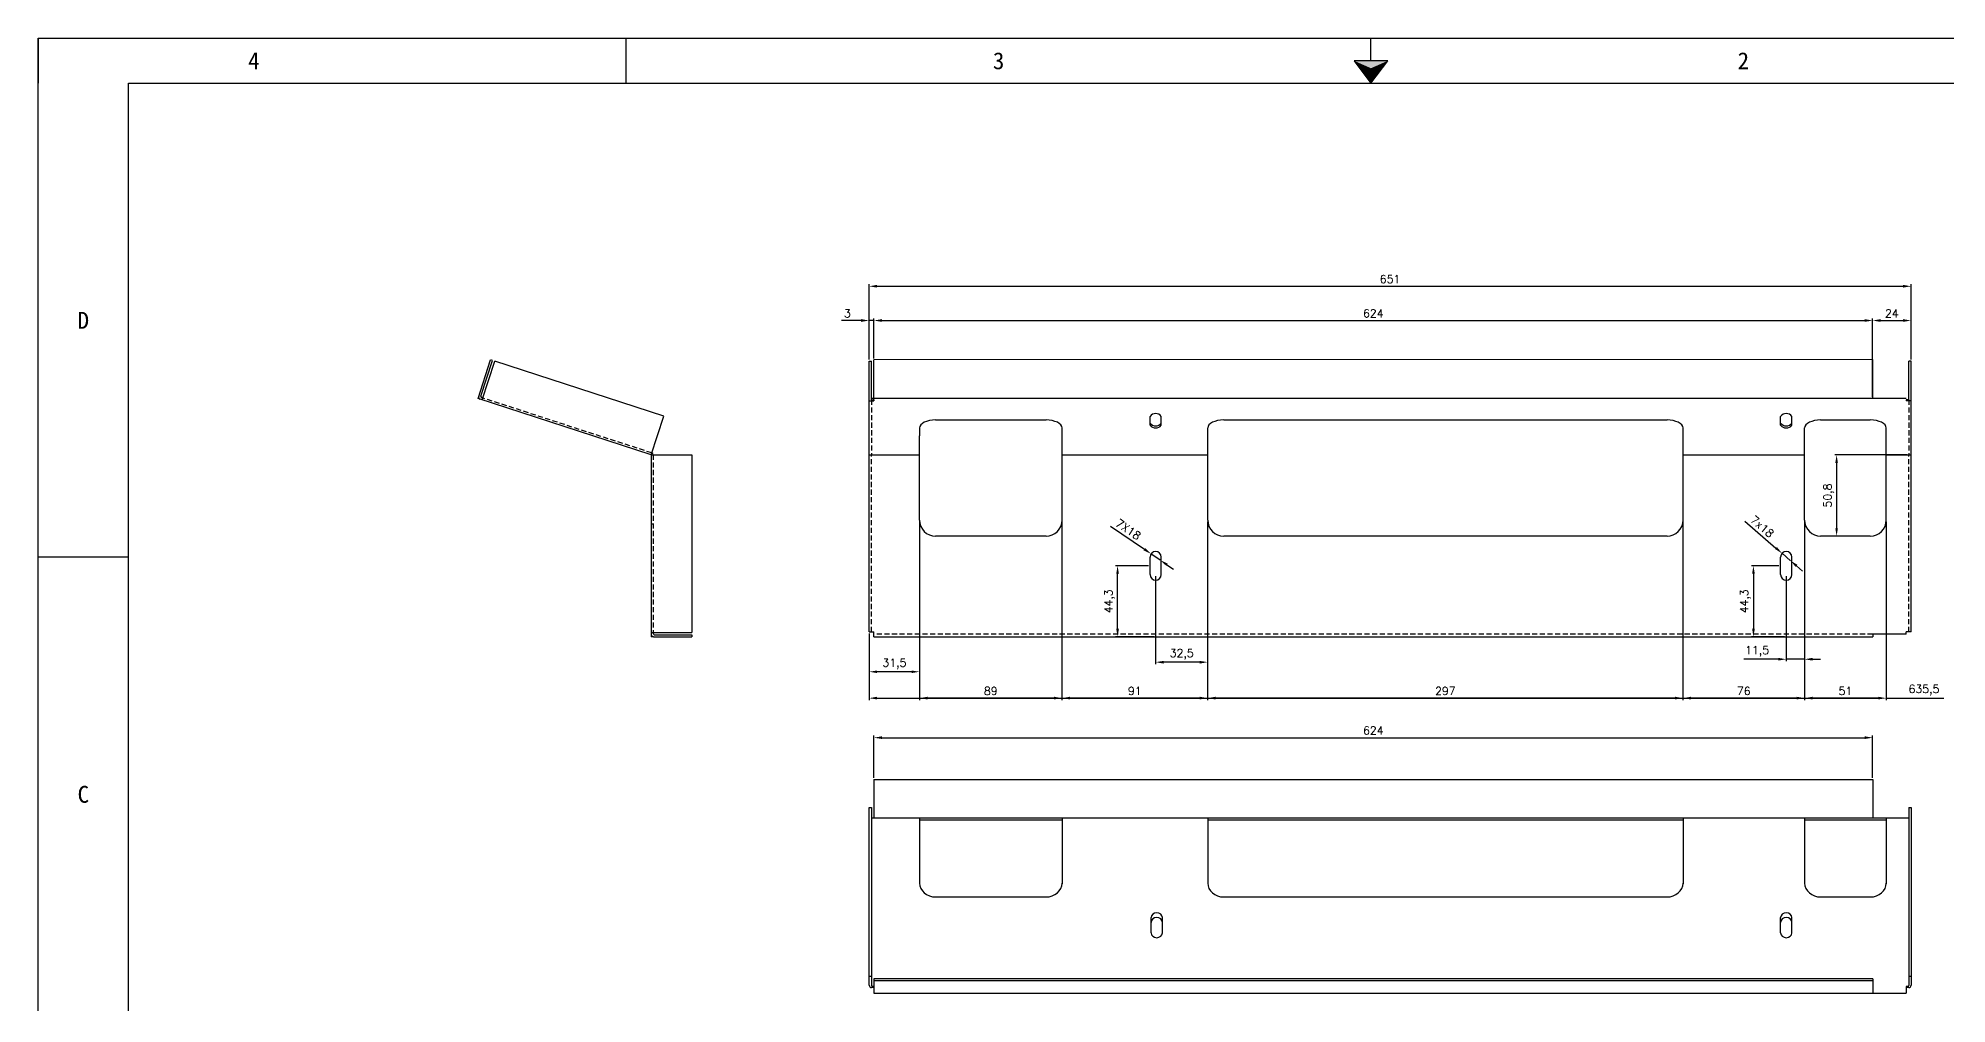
# Model space of a CAD drawing. Header units: millimetres. Extents: x -43476 to -13830, y -16942 to 55335.
# Drawn here: x -17656 to -16463, y 25617 to 26220 of the extents above; entities that cross this region are included whole.
import ezdxf
from ezdxf.enums import TextEntityAlignment as Align

# ---------------------------------------------------------------- set-up
doc = ezdxf.new("R2010")
doc.units = ezdxf.units.MM
doc.linetypes.add('DOT', pattern=[0.25, 0, -0.25])
doc.linetypes.add('HIDDEN2', pattern=[4.7625, 3.175, -1.5875])
doc.layers.add('dim', color=2, linetype='Continuous', lineweight=9)
doc.layers.add('hidden', color=3, linetype='HIDDEN2')
doc.layers.add('print', color=30, linetype='Continuous')
doc.styles.add('Dartop', font='')
doc.styles.get("Standard").update_dxf_attribs({"font": 'txt', "bigfont": 'gbcbig.shx'})
doc.styles.get('Dartop').set_extended_font_data('FangSong_GB2312')
doc.dimstyles.new('small', dxfattribs={"dimtxt": 5, "dimasz": 5, "dimexe": 1.25, "dimexo": 1, "dimgap": 2, "dimtad": 1, "dimtxsty": 'Standard', "dimcen": 2.5, "dimadec": 0, "dimazin": 0, "dimtfac": 1, "dimtmove": 0, "dimatfit": 3, "dimfxl": 0, "dimarcsym": 0})

# ---------------------------------------------------------------- blocks, each defined once
blk = doc.blocks.new('*U6')
at = {"color": 254, "linetype": 'Continuous'}
for points in [[(17, 21.667), (17.188, 21.75), (16.812, 21.75)], [(17, 21.667), (16.812, 21.75), (17, 21.5)], [(17, 21.667), (17, 21.5), (17.188, 21.75)]]:
    blk.add_solid(points, dxfattribs=at)
blk = doc.blocks.new('*D247')
at = {"layer": 'Defpoints', "color": 0}
for p in [(-16485.8, 26065.2), (-17136.8, 26018.4), (-16485.8, 26018.4)]:
    blk.add_point(p, dxfattribs=at)
at = {"layer": 'dim', "color": 0, "lineweight": -2}
for p, q in [((-17136.8, 26019.4), (-17136.8, 26066.5)), ((-17131.8, 26065.2), (-16490.8, 26065.2)), ((-16485.8, 26019.4), (-16485.8, 26066.5))]:
    blk.add_line(p, q, dxfattribs=at)
at = {"layer": 'dim', "color": 0}
for points in [[(-17131.8, 26066.1), (-17131.8, 26064.4), (-17136.8, 26065.2)], [(-16490.8, 26066.1), (-16490.8, 26064.4), (-16485.8, 26065.2)]]:
    blk.add_solid(points, dxfattribs=at)
at = {"layer": 'dim', "color": 0, "insert": (-16811.3, 26069.7), "char_height": 5, "attachment_point": 5}
blk.add_mtext('651', dxfattribs=at)
blk = doc.blocks.new('*D248')
at = {"layer": 'Defpoints', "color": 0}
for p in [(-17136.8, 26043.8), (-17136.8, 26018.4), (-17133.8, 26019.2)]:
    blk.add_point(p, dxfattribs=at)
at = {"layer": 'dim', "color": 0, "lineweight": -2}
for p, q in [((-17141.8, 26043.8), (-17154.1, 26043.8)), ((-17136.8, 26019.4), (-17136.8, 26045.1)), ((-17133.8, 26043.8), (-17136.8, 26043.8)), ((-17133.8, 26020.2), (-17133.8, 26045.1)), ((-17128.8, 26043.8), (-17123.8, 26043.8))]:
    blk.add_line(p, q, dxfattribs=at)
at = {"layer": 'dim', "color": 0}
for points in [[(-17141.8, 26044.7), (-17141.8, 26043), (-17136.8, 26043.8)], [(-17128.8, 26044.7), (-17128.8, 26043), (-17133.8, 26043.8)]]:
    blk.add_solid(points, dxfattribs=at)
at = {"layer": 'dim', "color": 0, "insert": (-17150.4, 26048.3), "char_height": 5, "attachment_point": 5}
blk.add_mtext('3', dxfattribs=at)
blk = doc.blocks.new('*D249')
at = {"layer": 'Defpoints', "color": 0}
for p in [(-16509.8, 26043.8), (-17133.8, 26019.2), (-16509.8, 26019.4)]:
    blk.add_point(p, dxfattribs=at)
at = {"layer": 'dim', "color": 0, "lineweight": -2}
for p, q in [((-17133.8, 26020.2), (-17133.8, 26045.1)), ((-17128.8, 26043.8), (-16514.8, 26043.8)), ((-16509.8, 26020.4), (-16509.8, 26045.1))]:
    blk.add_line(p, q, dxfattribs=at)
at = {"layer": 'dim', "color": 0}
for points in [[(-17128.8, 26044.7), (-17128.8, 26043), (-17133.8, 26043.8)], [(-16514.8, 26044.7), (-16514.8, 26043), (-16509.8, 26043.8)]]:
    blk.add_solid(points, dxfattribs=at)
at = {"layer": 'dim', "color": 0, "insert": (-16821.8, 26048.3), "char_height": 5, "attachment_point": 5}
blk.add_mtext('624', dxfattribs=at)
blk = doc.blocks.new('*D250')
at = {"layer": 'Defpoints', "color": 0}
for p in [(-16485.8, 26043.8), (-16485.8, 26024), (-16509.8, 25995.1)]:
    blk.add_point(p, dxfattribs=at)
at = {"layer": 'dim', "color": 0, "lineweight": -2}
for p, q in [((-16509.8, 25996.1), (-16509.8, 26045.1)), ((-16504.8, 26043.8), (-16490.8, 26043.8)), ((-16485.8, 26025), (-16485.8, 26045.1))]:
    blk.add_line(p, q, dxfattribs=at)
at = {"layer": 'dim', "color": 0}
for points in [[(-16504.8, 26044.7), (-16504.8, 26043), (-16509.8, 26043.8)], [(-16490.8, 26044.7), (-16490.8, 26043), (-16485.8, 26043.8)]]:
    blk.add_solid(points, dxfattribs=at)
at = {"layer": 'dim', "color": 0, "insert": (-16497.8, 26048.3), "char_height": 5, "attachment_point": 5}
blk.add_mtext('24', dxfattribs=at)
blk = doc.blocks.new('*D256')
at = {"layer": 'Defpoints', "color": 0}
for p in [(-16509.8, 25783.2), (-17133.8, 25757.1), (-16509.8, 25757.1)]:
    blk.add_point(p, dxfattribs=at)
at = {"layer": 'dim', "color": 0, "lineweight": -2}
for p, q in [((-17133.8, 25758.1), (-17133.8, 25784.5)), ((-16509.8, 25758.1), (-16509.8, 25784.5)), ((-17128.8, 25783.2), (-16514.8, 25783.2))]:
    blk.add_line(p, q, dxfattribs=at)
at = {"layer": 'dim', "color": 0}
for points in [[(-17128.8, 25784.1), (-17128.8, 25782.4), (-17133.8, 25783.2)], [(-16514.8, 25784.1), (-16514.8, 25782.4), (-16509.8, 25783.2)]]:
    blk.add_solid(points, dxfattribs=at)
at = {"layer": 'dim', "color": 0, "insert": (-16821.8, 25787.7), "char_height": 5, "attachment_point": 5}
blk.add_mtext('624', dxfattribs=at)
blk = doc.blocks.new('*D257')
at = {"layer": 'Defpoints', "color": 0}
for p in [(-16501.3, 25919.1), (-17136.8, 25849.3), (-16501.3, 25807.9)]:
    blk.add_point(p, dxfattribs=at)
at = {"layer": 'dim', "color": 0, "lineweight": -2}
for p, q in [((-16501.3, 25918.1), (-16501.3, 25806.7)), ((-17136.8, 25848.3), (-17136.8, 25806.7)), ((-17131.8, 25807.9), (-16506.3, 25807.9)), ((-16501.3, 25807.9), (-16465.3, 25807.9))]:
    blk.add_line(p, q, dxfattribs=at)
at = {"layer": 'dim', "color": 0}
for points in [[(-17131.8, 25808.8), (-17131.8, 25807.1), (-17136.8, 25807.9)], [(-16506.3, 25808.8), (-16506.3, 25807.1), (-16501.3, 25807.9)]]:
    blk.add_solid(points, dxfattribs=at)
at = {"layer": 'dim', "color": 0, "insert": (-16477.7, 25812.9), "char_height": 5, "attachment_point": 5}
blk.add_mtext('635,5', dxfattribs=at)
blk = doc.blocks.new('*D258')
at = {"layer": 'Defpoints', "color": 0}
for p in [(-16552.3, 25919.1), (-16501.3, 25918.1), (-16552.3, 25807.9)]:
    blk.add_point(p, dxfattribs=at)
at = {"layer": 'dim', "color": 0, "lineweight": -2}
for p, q in [((-16552.3, 25918.1), (-16552.3, 25806.7)), ((-16501.3, 25917.1), (-16501.3, 25806.7)), ((-16506.3, 25807.9), (-16547.3, 25807.9))]:
    blk.add_line(p, q, dxfattribs=at)
at = {"layer": 'dim', "color": 0}
for points in [[(-16547.3, 25808.8), (-16547.3, 25807.1), (-16552.3, 25807.9)], [(-16506.3, 25808.8), (-16506.3, 25807.1), (-16501.3, 25807.9)]]:
    blk.add_solid(points, dxfattribs=at)
at = {"layer": 'dim', "color": 0, "insert": (-16526.8, 25812.4), "char_height": 5, "attachment_point": 5}
blk.add_mtext('51', dxfattribs=at)
blk = doc.blocks.new('*D259')
at = {"layer": 'Defpoints', "color": 0}
for p in [(-16552.3, 25918.1), (-16563.8, 25885.1), (-16563.8, 25832.2)]:
    blk.add_point(p, dxfattribs=at)
at = {"layer": 'dim', "color": 0, "lineweight": -2}
for p, q in [((-16552.3, 25917.1), (-16552.3, 25831)), ((-16563.8, 25884.1), (-16563.8, 25831)), ((-16568.8, 25832.2), (-16590.3, 25832.2)), ((-16552.3, 25832.2), (-16563.8, 25832.2)), ((-16547.3, 25832.2), (-16542.3, 25832.2))]:
    blk.add_line(p, q, dxfattribs=at)
at = {"layer": 'dim', "color": 0}
for points in [[(-16568.8, 25833.1), (-16568.8, 25831.4), (-16563.8, 25832.2)], [(-16547.3, 25833.1), (-16547.3, 25831.4), (-16552.3, 25832.2)]]:
    blk.add_solid(points, dxfattribs=at)
at = {"layer": 'dim', "color": 0, "insert": (-16582, 25837.2), "char_height": 5, "attachment_point": 5}
blk.add_mtext('11,5', dxfattribs=at)
blk = doc.blocks.new('*D260')
at = {"layer": 'Defpoints', "color": 0}
for p in [(-16628.3, 25919.1), (-16552.3, 25918.1), (-16628.3, 25807.9)]:
    blk.add_point(p, dxfattribs=at)
at = {"layer": 'dim', "color": 0, "lineweight": -2}
for p, q in [((-16628.3, 25918.1), (-16628.3, 25806.7)), ((-16552.3, 25917.1), (-16552.3, 25806.7)), ((-16557.3, 25807.9), (-16623.3, 25807.9))]:
    blk.add_line(p, q, dxfattribs=at)
at = {"layer": 'dim', "color": 0}
for points in [[(-16623.3, 25808.8), (-16623.3, 25807.1), (-16628.3, 25807.9)], [(-16557.3, 25808.8), (-16557.3, 25807.1), (-16552.3, 25807.9)]]:
    blk.add_solid(points, dxfattribs=at)
at = {"layer": 'dim', "color": 0, "insert": (-16590.3, 25812.4), "char_height": 5, "attachment_point": 5}
blk.add_mtext('76', dxfattribs=at)
blk = doc.blocks.new('*D261')
at = {"layer": 'Defpoints', "color": 0}
for p in [(-16925.3, 25919.1), (-16628.3, 25918.1), (-16925.3, 25807.9)]:
    blk.add_point(p, dxfattribs=at)
at = {"layer": 'dim', "color": 0, "lineweight": -2}
for p, q in [((-16925.3, 25918.1), (-16925.3, 25806.7)), ((-16628.3, 25917.1), (-16628.3, 25806.7)), ((-16633.3, 25807.9), (-16920.3, 25807.9))]:
    blk.add_line(p, q, dxfattribs=at)
at = {"layer": 'dim', "color": 0}
for points in [[(-16920.3, 25808.8), (-16920.3, 25807.1), (-16925.3, 25807.9)], [(-16633.3, 25808.8), (-16633.3, 25807.1), (-16628.3, 25807.9)]]:
    blk.add_solid(points, dxfattribs=at)
at = {"layer": 'dim', "color": 0, "insert": (-16776.8, 25812.4), "char_height": 5, "attachment_point": 5}
blk.add_mtext('297', dxfattribs=at)
blk = doc.blocks.new('*D262')
at = {"layer": 'Defpoints', "color": 0}
for p in [(-16925.3, 25919.1), (-16957.8, 25885.1), (-16957.8, 25830.4)]:
    blk.add_point(p, dxfattribs=at)
at = {"layer": 'dim', "color": 0, "lineweight": -2}
for p, q in [((-16925.3, 25918.1), (-16925.3, 25829.1)), ((-16957.8, 25884.1), (-16957.8, 25829.1)), ((-16930.3, 25830.4), (-16952.8, 25830.4))]:
    blk.add_line(p, q, dxfattribs=at)
at = {"layer": 'dim', "color": 0}
for points in [[(-16952.8, 25831.2), (-16952.8, 25829.5), (-16957.8, 25830.4)], [(-16930.3, 25831.2), (-16930.3, 25829.5), (-16925.3, 25830.4)]]:
    blk.add_solid(points, dxfattribs=at)
at = {"layer": 'dim', "color": 0, "insert": (-16941.5, 25835.3), "char_height": 5, "attachment_point": 5}
blk.add_mtext('32,5', dxfattribs=at)
blk = doc.blocks.new('*D263')
at = {"layer": 'Defpoints', "color": 0}
for p in [(-17016.3, 25919.1), (-16925.3, 25919.1), (-17016.3, 25807.9)]:
    blk.add_point(p, dxfattribs=at)
at = {"layer": 'dim', "color": 0, "lineweight": -2}
for p, q in [((-17016.3, 25918.1), (-17016.3, 25806.7)), ((-16925.3, 25918.1), (-16925.3, 25806.7)), ((-16930.3, 25807.9), (-17011.3, 25807.9))]:
    blk.add_line(p, q, dxfattribs=at)
at = {"layer": 'dim', "color": 0}
for points in [[(-17011.3, 25808.8), (-17011.3, 25807.1), (-17016.3, 25807.9)], [(-16930.3, 25808.8), (-16930.3, 25807.1), (-16925.3, 25807.9)]]:
    blk.add_solid(points, dxfattribs=at)
at = {"layer": 'dim', "color": 0, "insert": (-16970.8, 25812.4), "char_height": 5, "attachment_point": 5}
blk.add_mtext('91', dxfattribs=at)
blk = doc.blocks.new('*D264')
at = {"layer": 'Defpoints', "color": 0}
for p in [(-17105.3, 25919.1), (-17016.3, 25918.1), (-17105.3, 25807.9)]:
    blk.add_point(p, dxfattribs=at)
at = {"layer": 'dim', "color": 0, "lineweight": -2}
for p, q in [((-17105.3, 25918.1), (-17105.3, 25806.7)), ((-17016.3, 25917.1), (-17016.3, 25806.7)), ((-17021.3, 25807.9), (-17100.3, 25807.9))]:
    blk.add_line(p, q, dxfattribs=at)
at = {"layer": 'dim', "color": 0}
for points in [[(-17100.3, 25808.8), (-17100.3, 25807.1), (-17105.3, 25807.9)], [(-17021.3, 25808.8), (-17021.3, 25807.1), (-17016.3, 25807.9)]]:
    blk.add_solid(points, dxfattribs=at)
at = {"layer": 'dim', "color": 0, "insert": (-17060.8, 25812.4), "char_height": 5, "attachment_point": 5}
blk.add_mtext('89', dxfattribs=at)
blk = doc.blocks.new('*D265')
at = {"layer": 'Defpoints', "color": 0}
for p in [(-17105.3, 25919.1), (-17136.8, 25848.3), (-17136.8, 25824.4)]:
    blk.add_point(p, dxfattribs=at)
at = {"layer": 'dim', "color": 0, "lineweight": -2}
for p, q in [((-17105.3, 25918.1), (-17105.3, 25823.2)), ((-17136.8, 25847.3), (-17136.8, 25823.2)), ((-17110.3, 25824.4), (-17131.8, 25824.4))]:
    blk.add_line(p, q, dxfattribs=at)
at = {"layer": 'dim', "color": 0}
for points in [[(-17131.8, 25825.2), (-17131.8, 25823.6), (-17136.8, 25824.4)], [(-17110.3, 25825.2), (-17110.3, 25823.6), (-17105.3, 25824.4)]]:
    blk.add_solid(points, dxfattribs=at)
at = {"layer": 'dim', "color": 0, "insert": (-17121, 25829.3), "char_height": 5, "attachment_point": 5}
blk.add_mtext('31,5', dxfattribs=at)
blk = doc.blocks.new('*D266')
at = {"layer": 'Defpoints', "color": 0}
for p in [(-16487.3, 25959.9), (-16532.3, 25909.1), (-16532.3, 25909.1)]:
    blk.add_point(p, dxfattribs=at)
at = {"layer": 'dim', "color": 0, "lineweight": -2}
for p, q in [((-16488.3, 25959.9), (-16533.5, 25959.9)), ((-16532.3, 25954.9), (-16532.3, 25914.1)), ((-16533.3, 25909.1), (-16533.5, 25909.1))]:
    blk.add_line(p, q, dxfattribs=at)
at = {"layer": 'dim', "color": 0}
for points in [[(-16533.1, 25954.9), (-16531.5, 25954.9), (-16532.3, 25959.9)], [(-16533.1, 25914.1), (-16531.5, 25914.1), (-16532.3, 25909.1)]]:
    blk.add_solid(points, dxfattribs=at)
at = {"layer": 'dim', "color": 0, "insert": (-16537.2, 25934.5), "char_height": 5, "attachment_point": 5, "rotation": 90}
blk.add_mtext('50,8', dxfattribs=at)
blk = doc.blocks.new('*D267')
at = {"layer": 'Defpoints', "color": 0}
for p in [(-16567.3, 25890.6), (-16584.3, 25846.3), (-16563.8, 25846.3)]:
    blk.add_point(p, dxfattribs=at)
at = {"layer": 'dim', "color": 0, "lineweight": -2}
for p, q in [((-16568.3, 25890.6), (-16585.5, 25890.6)), ((-16584.3, 25885.6), (-16584.3, 25851.3)), ((-16564.8, 25846.3), (-16585.5, 25846.3))]:
    blk.add_line(p, q, dxfattribs=at)
at = {"layer": 'dim', "color": 0}
for points in [[(-16585.1, 25885.6), (-16583.4, 25885.6), (-16584.3, 25890.6)], [(-16585.1, 25851.3), (-16583.4, 25851.3), (-16584.3, 25846.3)]]:
    blk.add_solid(points, dxfattribs=at)
at = {"layer": 'dim', "color": 0, "insert": (-16589.2, 25868.4), "char_height": 5, "attachment_point": 5, "rotation": 90}
blk.add_mtext('44,3', dxfattribs=at)
blk = doc.blocks.new('*D268')
at = {"layer": 'Defpoints', "color": 0}
for p in [(-16981.6, 25890.6), (-16961.3, 25890.6), (-16957.8, 25846.3)]:
    blk.add_point(p, dxfattribs=at)
at = {"layer": 'dim', "color": 0, "lineweight": -2}
for p, q in [((-16962.3, 25890.6), (-16982.8, 25890.6)), ((-16981.6, 25851.3), (-16981.6, 25885.6)), ((-16958.8, 25846.3), (-16982.8, 25846.3))]:
    blk.add_line(p, q, dxfattribs=at)
at = {"layer": 'dim', "color": 0}
for points in [[(-16982.4, 25885.6), (-16980.7, 25885.6), (-16981.6, 25890.6)], [(-16982.4, 25851.3), (-16980.7, 25851.3), (-16981.6, 25846.3)]]:
    blk.add_solid(points, dxfattribs=at)
at = {"layer": 'dim', "color": 0, "insert": (-16986.5, 25868.4), "char_height": 5, "attachment_point": 5, "rotation": 90}
blk.add_mtext('44,3', dxfattribs=at)
blk = doc.blocks.new('*D269')
at = {"layer": 'Defpoints', "color": 0}
for p in [(-16566.4, 25898.4), (-16561.1, 25893.8)]:
    blk.add_point(p, dxfattribs=at)
at = {"layer": 'dim', "color": 0, "lineweight": -2}
for p, q in [((-16589.6, 25918.5), (-16570.2, 25901.7)), ((-16561.1, 25893.8), (-16566.4, 25898.4)), ((-16557.3, 25890.5), (-16553.6, 25887.3))]:
    blk.add_line(p, q, dxfattribs=at)
at = {"layer": 'dim', "color": 0}
for points in [[(-16569.6, 25902.3), (-16570.7, 25901), (-16566.4, 25898.4)], [(-16556.8, 25891.2), (-16557.9, 25889.9), (-16561.1, 25893.8)]]:
    blk.add_solid(points, dxfattribs=at)
at = {"layer": 'dim', "color": 0, "insert": (-16578.8, 25915.1), "char_height": 5, "attachment_point": 5, "rotation": 319.1107}
blk.add_mtext('7x18', dxfattribs=at)
blk = doc.blocks.new('*D270')
at = {"layer": 'Defpoints', "color": 0}
for p in [(-16960.7, 25898.1), (-16954.9, 25894.1)]:
    blk.add_point(p, dxfattribs=at)
at = {"layer": 'dim', "color": 0, "lineweight": -2}
for p, q in [((-16986, 25915.4), (-16964.8, 25900.9)), ((-16954.9, 25894.1), (-16960.7, 25898.1)), ((-16950.8, 25891.3), (-16946.6, 25888.5))]:
    blk.add_line(p, q, dxfattribs=at)
at = {"layer": 'dim', "color": 0}
for points in [[(-16964.3, 25901.6), (-16965.3, 25900.2), (-16960.7, 25898.1)], [(-16950.3, 25892), (-16951.2, 25890.6), (-16954.9, 25894.1)]]:
    blk.add_solid(points, dxfattribs=at)
at = {"layer": 'dim', "color": 0, "insert": (-16974.9, 25913.3), "char_height": 5, "attachment_point": 5, "rotation": 325.5782}
blk.add_mtext('7X18', dxfattribs=at)

msp = doc.modelspace()

# ---------------------------------------------------------------- linework, layer by layer
at = {"color": 0, "linetype": 'DOT'}
for p, q in [((-17656.013, 26220.212), (-15892.593, 26220.212)), ((-17656.013, 25007.541), (-17656.013, 26192.01))]:
    msp.add_line(p, q, dxfattribs=at)
at = {"color": 0}
for p, q in [((-17656.013, 26220.212), (-17656.013, 26192.01)), ((-17288.574, 26192.01), (-17288.574, 26220.212)), ((-16823.247, 26206.111), (-16823.247, 26220.212)), ((-17599.61, 25007.541), (-17599.61, 26192.01)), ((-17599.61, 26192.01), (-15920.794, 26192.01)), ((-17599.61, 25895.893), (-17656.013, 25895.893))]:
    msp.add_line(p, q, dxfattribs=at)
for p, q in [((-17381.126, 25995.067), (-17373.304, 26019.233)), ((-17379.369, 25996.599), (-17372.161, 26018.867)), ((-17378.557, 25994.236), (-17370.734, 26018.405)), ((-17372.162, 26018.866), (-17373.277, 26019.224)), ((-17265.173, 25984.142), (-17370.735, 26018.402)), ((-17136.769, 25849.297), (-17136.769, 26018.402)), ((-17136.769, 26018.402), (-17135.269, 26018.402)), ((-17135.269, 25994.319), (-17135.269, 26018.402)), ((-16509.769, 26019.4), (-17133.769, 26019.224)), ((-17133.769, 25994.319), (-17133.769, 26019.224)), ((-16509.769, 25995.067), (-16509.769, 26019.4)), ((-16485.769, 26018.402), (-16487.269, 26018.402)), ((-16487.269, 25994.319), (-16487.269, 26018.402)), ((-16485.769, 25849.297), (-16485.769, 26018.402)), ((-17273.036, 25959.943), (-17381.126, 25995.067)), ((-17136.769, 25993.57), (-17135.269, 25993.57)), ((-16488.769, 25995.067), (-17135.269, 25995.067)), ((-17135.269, 25994.319), (-17133.769, 25994.319)), ((-17135.269, 25993.57), (-17133.769, 25993.57)), ((-17133.769, 25994.319), (-17133.769, 25993.57)), ((-16487.269, 25994.319), (-16488.769, 25994.319)), ((-16488.769, 25994.319), (-16488.769, 25993.57)), ((-16487.269, 25993.57), (-16488.769, 25993.57)), ((-16485.769, 25993.57), (-16487.269, 25993.57)), ((-17273.051, 25959.898), (-17265.173, 25984.142)), ((-17105.269, 25976.702, -8.66), (-17105.269, 25971.702)), ((-17095.269, 25981.702), (-17026.269, 25981.702)), ((-17016.269, 25971.702), (-17016.269, 25976.702, -8.66)), ((-16961.269, 25978.452), (-16961.269, 25983.952)), ((-16954.269, 25978.452), (-16954.269, 25983.952)), ((-16925.269, 25919.144), (-16925.269, 25976.702)), ((-16915.269, 25981.702), (-16638.269, 25981.702)), ((-16628.269, 25919.144), (-16628.269, 25976.702)), ((-16567.269, 25978.452), (-16567.269, 25983.952)), ((-16560.269, 25978.452), (-16560.269, 25983.952)), ((-16552.269, 25919.144), (-16552.269, 25976.702)), ((-16542.269, 25981.702), (-16511.269, 25981.702)), ((-16501.269, 25919.144), (-16501.269, 25976.702)), ((-17105.269, 25919.144), (-17105.269, 25971.702)), ((-17016.269, 25919.144), (-17016.269, 25971.702)), ((-17273.081, 25959.943), (-17247.614, 25959.943)), ((-17273.036, 25959.943), (-17273.038, 25847.799)), ((-17247.614, 25959.982), (-17247.638, 25849.002)), ((-17136.769, 25959.943), (-17105.269, 25959.943)), ((-17016.269, 25959.943), (-16925.269, 25959.943)), ((-16628.269, 25959.943), (-16552.269, 25959.943)), ((-16501.269, 25959.943), (-16485.769, 25959.943)), ((-17026.269, 25909.144), (-17095.269, 25909.144)), ((-16638.269, 25909.144), (-16915.269, 25909.144)), ((-16511.269, 25909.144), (-16542.269, 25909.144)), ((-16961.269, 25885.094), (-16961.269, 25896.094)), ((-16954.269, 25885.094), (-16954.269, 25896.094)), ((-16567.269, 25885.094), (-16567.269, 25896.094)), ((-16560.269, 25885.094), (-16560.269, 25896.094)), ((-17273.036, 25847.73), (-17273.036, 25846.299)), ((-17271.539, 25846.299), (-17273.036, 25846.299)), ((-17273.034, 25849.001), (-17247.634, 25849.002)), ((-17271.539, 25846.299), (-17247.638, 25846.297)), ((-17271.038, 25847.499), (-17247.636, 25847.502)), ((-17247.638, 25847.502), (-17247.638, 25846.326)), ((-17136.769, 25849.297), (-17133.769, 25849.297)), ((-17133.769, 25846.297), (-17133.769, 25849.297)), ((-17133.769, 25846.297), (-16509.769, 25846.297)), ((-16488.769, 25847.797), (-16509.769, 25847.797)), ((-16509.769, 25847.797), (-16509.769, 25846.297)), ((-16485.769, 25849.297), (-16488.769, 25849.297)), ((-16488.769, 25847.797), (-16488.769, 25849.297)), ((-17133.769, 25757.057), (-17133.769, 25733.157)), ((-17133.769, 25757.057), (-16509.769, 25757.057)), ((-16509.769, 25757.057), (-16509.769, 25733.157)), ((-17136.769, 25739.521), (-17135.269, 25739.521)), ((-17136.769, 25628.569), (-17136.769, 25739.521)), ((-17135.269, 25739.521), (-17135.269, 25628.316)), ((-16487.269, 25739.521), (-16487.269, 25628.316)), ((-16487.269, 25739.521), (-16485.769, 25739.521)), ((-16485.769, 25739.521), (-16485.769, 25628.569)), ((-17135.269, 25733.157), (-16487.269, 25733.157)), ((-17105.269, 25733.157), (-17105.269, 25691.637)), ((-17016.269, 25731.657), (-17105.269, 25731.657)), ((-17016.269, 25733.157), (-17016.269, 25691.637)), ((-16925.269, 25733.157), (-16925.269, 25691.637)), ((-16628.269, 25731.657), (-16925.269, 25731.657)), ((-16628.269, 25733.157), (-16628.269, 25691.637)), ((-16552.269, 25733.157), (-16552.269, 25691.637)), ((-16501.269, 25731.657), (-16552.269, 25731.657)), ((-16501.269, 25733.157), (-16501.269, 25691.637)), ((-17095.269, 25683.723), (-17026.269, 25683.723)), ((-16915.269, 25683.723), (-16638.269, 25683.723)), ((-16542.269, 25683.723), (-16511.269, 25683.723)), ((-17135.269, 25633.96), (-17136.769, 25633.96)), ((-16509.769, 25632.533), (-17133.769, 25632.533)), ((-17133.769, 25632.533), (-17133.769, 25623.568)), ((-16509.769, 25631.39), (-17133.769, 25631.39)), ((-16509.769, 25632.533), (-16509.769, 25623.568)), ((-16485.769, 25633.96), (-16487.269, 25633.96)), ((-17133.769, 25627.069), (-17135.269, 25627.069)), ((-17133.769, 25627.816), (-17134.769, 25627.816)), ((-17133.769, 25623.568), (-16488.769, 25623.568)), ((-16488.769, 25627.816), (-16488.769, 25623.568)), ((-16487.769, 25627.816), (-16488.769, 25627.816)), ((-16487.269, 25627.069), (-16488.769, 25627.069))]:
    msp.add_line(p, q)
at = {"extrusion": (0, -0.5, 0.866025)}
for p, q in [((-16960.569, 25661.311, -2.75), (-16960.569, 25670.837, 2.75)), ((-16953.569, 25661.311, -2.75), (-16953.569, 25670.837, 2.75)), ((-16567.269, 25661.311, -2.75), (-16567.269, 25670.837, 2.75)), ((-16560.269, 25661.311, -2.75), (-16560.269, 25670.837, 2.75))]:
    msp.add_line(p, q, dxfattribs=at)
at = {"color": 0}
msp.add_lwpolyline([(-16823.247, 26192.01), (-16812.671, 26206.111), (-16833.822, 26206.111), (-16823.247, 26192.01)], close=True, dxfattribs=at)
for centre, radius, start, end in [((-17379.549, 25995.888), 1.269, 151.559189, 249.818918), ((-17378.894, 25996.445), 0.5, 162.064197, 252), ((-16957.769, 25981.332), 4.372, 36.814825, 143.185175), ((-16957.769, 25982.37), 4.372, 216.814825, 323.185175), ((-16957.769, 25981.071), 4.372, 216.814825, 323.185175), ((-16563.769, 25981.332), 4.372, 36.814825, 143.185175), ((-16563.769, 25982.37), 4.372, 216.814825, 323.185175), ((-16563.769, 25981.071), 4.372, 216.814825, 323.185175), ((-17273.014, 25959.982), 1.2, 0, 72.354662), ((-17095.269, 25919.144), 10, 180, 270), ((-17026.269, 25919.144), 10, 270, 0), ((-16915.269, 25919.144), 10, 180, 270), ((-16638.269, 25919.144), 10, 270, 0), ((-16542.269, 25919.144), 10, 180, 270), ((-16511.269, 25919.144), 10, 270, 0), ((-16957.769, 25896.094), 3.5, 0, 180), ((-16563.769, 25896.094), 3.5, 0, 180), ((-16957.769, 25885.094), 3.5, 180, 0), ((-16563.769, 25885.094), 3.5, 180, 0), ((-17271.538, 25847.799), 1.5, 180, 269.935803), ((-17271.038, 25847.999), 0.5, 180, 269.935803), ((-17135.269, 25628.569), 1.5, 180, 270), ((-16487.269, 25628.569), 1.5, 270, 0), ((-17134.769, 25628.316), 0.5, 180, 270), ((-16487.769, 25628.316), 0.5, 270, 0)]:
    msp.add_arc(centre, radius, start, end)
at = {"extrusion": (0, -0.866025, 0.5)}
for centre, start, end in [((-17095.269, 12980.851, -22500.814), 90, 180), ((-17026.269, 12980.851, -22500.814), 0, 90), ((-16915.269, 12980.851, -22500.814), 90, 180), ((-16638.269, 12980.851, -22500.814), 0, 90), ((-16542.269, 12980.851, -22500.814), 90, 180), ((-16511.269, 12980.851, -22500.814), 0, 90)]:
    msp.add_arc(centre, 10, start, end, dxfattribs=at)
at = {"extrusion": (0, -0.5, 0.866025)}
for centre, radius, start, end in [((-17095.269, 22252.757, -12841.862), 10, 180, 270), ((-17026.269, 22252.757, -12841.862), 10, 270, 0), ((-16915.269, 22252.757, -12841.862), 10, 180, 270), ((-16638.269, 22252.757, -12841.862), 10, 270, 0), ((-16542.269, 22252.757, -12841.862), 10, 180, 270), ((-16511.269, 22252.757, -12841.862), 10, 270, 0), ((-16957.069, 22232.972, -12833.037), 3.5, 0, 180), ((-16957.069, 22228.127, -12835.436), 3.5, 0, 180), ((-16563.769, 22232.972, -12833.037), 3.5, 0, 180), ((-16563.769, 22228.127, -12835.436), 3.5, 0, 180), ((-16957.069, 22221.972, -12833.037), 3.5, 180, 0), ((-16563.769, 22221.972, -12833.037), 3.5, 180, 0)]:
    msp.add_arc(centre, radius, start, end, dxfattribs=at)
at = {"layer": 'hidden'}
for p, q in [((-17272.651, 25961.127), (-17379.141, 25995.684)), ((-17135.269, 25994.319), (-17135.269, 25959.943)), ((-16487.269, 25994.319), (-16487.269, 25959.943)), ((-17271.814, 25959.982), (-17271.838, 25847.999)), ((-17135.269, 25849.297), (-17135.269, 25959.943)), ((-16487.269, 25849.297), (-16487.269, 25959.943)), ((-17271.514, 25916.504), (-17273.014, 25916.504)), ((-16509.769, 25847.797), (-17133.769, 25847.797))]:
    msp.add_line(p, q, dxfattribs=at)
at = {"layer": 'print'}
msp.add_lwpolyline([(-17656.013, 26220.212), (-15864.391, 26220.212), (-15864.391, 24979.34), (-17656.013, 24979.34)], close=True, dxfattribs=at)

# ---------------------------------------------------------------- block references
at = {"color": 0, "linetype": 'Continuous', "xscale": 56.40327433739397, "yscale": 56.40327433781157, "zscale": 56.40327433781212}
msp.add_blockref('*U6', (-17782.102, 24979.34), dxfattribs=at)

# ---------------------------------------------------------------- texts
at = {"color": 0, "style": 'Dartop'}
for s, p in [('4', (-17521.237, 26206.111)), ('3', (-17055.91, 26206.111)), ('2', (-16590.583, 26206.111)), ('D', (-17627.812, 26043.951)), ('C', (-17627.812, 25747.834))]:
    msp.add_text(s, height=10.576, dxfattribs=at).set_placement(p, align=Align.MIDDLE_CENTER)

# ---------------------------------------------------------------- dimensions: what is measured, and where the dimension line sits
at = {"layer": 'dim'}
dim = msp.add_linear_dim(base=(-16485.769, 26065.242), p1=(-17136.769, 26018.402), p2=(-16485.769, 26018.402), dimstyle='small', override={"dimpost": '\\X'}, dxfattribs=at)
dim.commit()
dim.dimension.update_dxf_attribs({"geometry": '*D247', "text_midpoint": (-16811.269, 26065.242), "dimtype": 160})
for base, p1, p2, picture, middle in [((-17136.769, 26043.85), (-17133.769, 26019.224), (-17136.769, 26018.402), '*D248', (-17150.436, 26048.35)), ((-16509.769, 26043.85), (-17133.769, 26019.224), (-16509.769, 26019.4), '*D249', (-16821.769, 26048.35)), ((-16485.769, 26043.85), (-16509.769, 25995.067), (-16485.769, 26023.971), '*D250', (-16497.769, 26048.35)), ((-16509.769, 25783.246), (-17133.769, 25757.057), (-16509.769, 25757.057), '*D256', (-16821.769, 25787.746))]:
    dim = msp.add_linear_dim(base=base, p1=p1, p2=p2, dimstyle='small', override={"dimpost": '\\X'}, dxfattribs=at)
    dim.commit()
    dim.dimension.update_dxf_attribs({"geometry": picture, "text_midpoint": middle})
for base, p1, p2, angle, picture, middle in [((-16532.297, 25909.144), (-16487.269, 25959.943), (-16532.297, 25909.144), 90, '*D266', (-16537.214, 25934.543)), ((-17105.269, 25807.942), (-17016.269, 25918.144), (-17105.269, 25919.144), 180, '*D264', (-17060.769, 25812.442)), ((-17016.269, 25807.942), (-16925.269, 25919.144), (-17016.269, 25919.144), 180, '*D263', (-16970.769, 25812.442)), ((-16957.769, 25830.371), (-16925.269, 25919.144), (-16957.769, 25885.094), 180, '*D262', (-16941.519, 25835.288)), ((-16925.269, 25807.942), (-16628.269, 25918.144), (-16925.269, 25919.144), 180, '*D261', (-16776.769, 25812.442)), ((-16628.269, 25807.942), (-16552.269, 25918.144), (-16628.269, 25919.144), 180, '*D260', (-16590.269, 25812.442)), ((-16563.769, 25832.25), (-16552.269, 25918.144), (-16563.769, 25885.094), 180, '*D259', (-16582.019, 25837.167)), ((-16552.269, 25807.942), (-16501.269, 25918.144), (-16552.269, 25919.144), 180, '*D258', (-16526.769, 25812.442)), ((-16981.555, 25890.594), (-16957.769, 25846.297), (-16961.269, 25890.594), 90, '*D268', (-16986.472, 25868.446)), ((-16584.273, 25846.297), (-16567.269, 25890.594), (-16563.769, 25846.297), 90, '*D267', (-16589.189, 25868.446))]:
    dim = msp.add_linear_dim(base=base, p1=p1, p2=p2, angle=angle, dimstyle='small', override={"dimpost": '\\X'}, dxfattribs=at)
    dim.commit()
    dim.dimension.update_dxf_attribs({"geometry": picture, "text_midpoint": middle})
for base, p1, p2, picture, middle in [((-16501.269, 25807.942), (-17136.769, 25849.297), (-16501.269, 25919.144), '*D257', (-16477.687, 25807.942)), ((-17136.769, 25824.405), (-17105.269, 25919.144), (-17136.769, 25848.297), '*D265', (-17121.019, 25824.405))]:
    dim = msp.add_linear_dim(base=base, p1=p1, p2=p2, angle=180, dimstyle='small', override={"dimpost": '\\X'}, dxfattribs=at)
    dim.commit()
    dim.dimension.update_dxf_attribs({"geometry": picture, "text_midpoint": middle, "dimtype": 160})
for p1, p2, text, picture, middle in [((-16954.882, 25894.115), (-16960.656, 25898.072), '7X18', '*D270', (-16974.885, 25913.278)), ((-16561.123, 25893.803), (-16566.415, 25898.385), '7x18', '*D269', (-16578.841, 25915.097))]:
    dim = msp.add_diameter_dim_2p(p1=p1, p2=p2, text=text, dimstyle='small', override={"dimpost": '\\X'}, dxfattribs=at)
    dim.commit()
    dim.dimension.update_dxf_attribs({"geometry": picture, "text_midpoint": middle})

doc.saveas('drawing.dxf')
